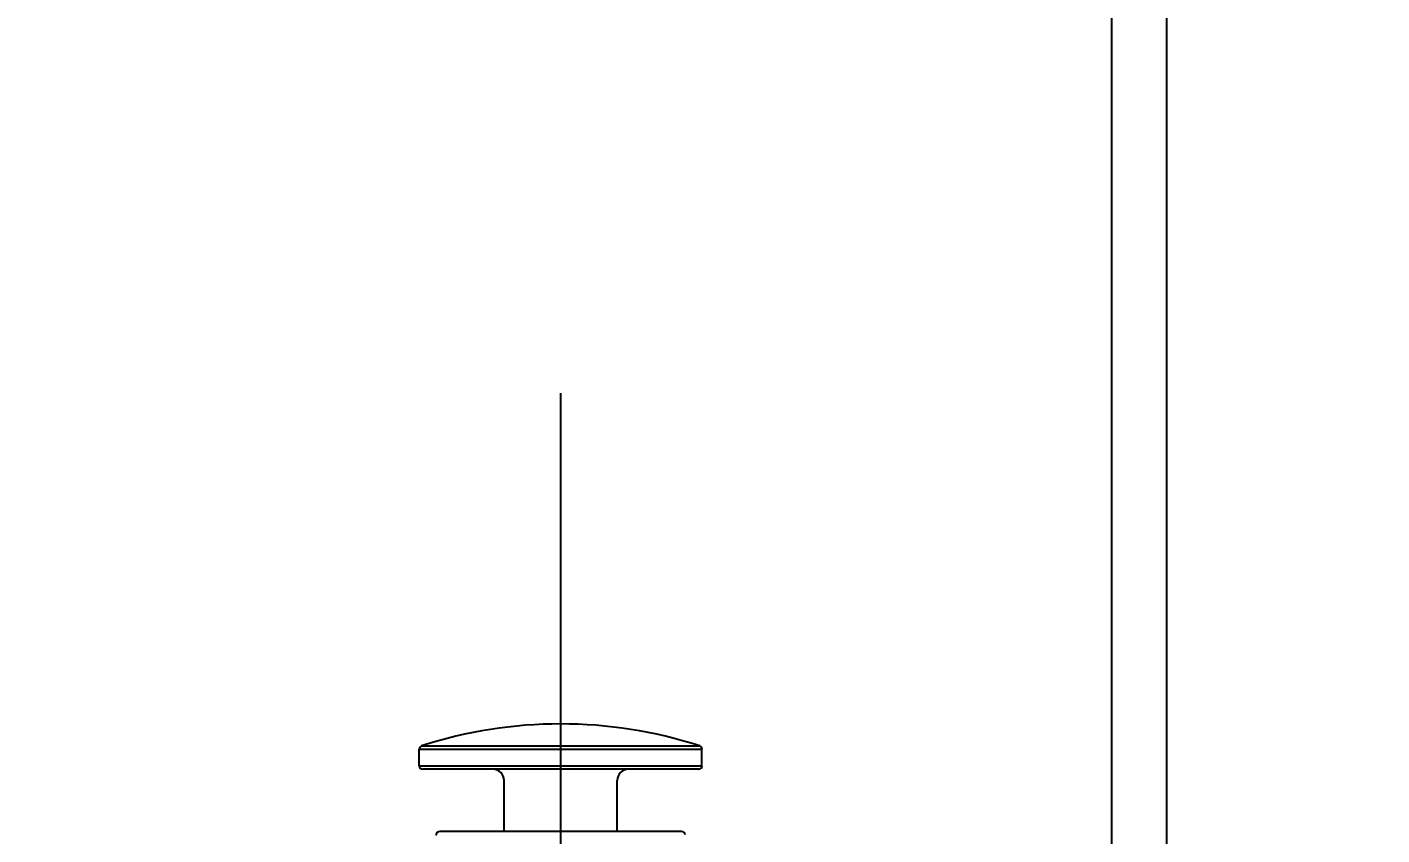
# Model space of a CAD drawing. Header units: millimetres. Extents: x 0 to 3800, y -67 to 2530.
# Drawn here: x 2294.4 to 2417.3, y 1648.1 to 1721.4 of the extents above; entities that cross this region are included whole.
import ezdxf
from ezdxf.lldxf.tags import DXFTag

# ---------------------------------------------------------------- set-up
doc = ezdxf.new("R2010")
doc.units = ezdxf.units.MM
for name, color, linetype in [('내부선 및 부속', 4, 'Continuous'), ('외형선', 3, 'Continuous'), ('중심선', 1, 'DASHED'), ('치수선', 7, 'Continuous')]:
    doc.layers.add(name, color=color, linetype=linetype)
doc.styles.add('____', font='')
doc.styles.get('____').set_extended_font_data('굴림')
tags = doc.linetypes.add('DASHDOT', pattern=[70, 31, -13, 13, -13]).pattern_tags.tags
tags[10:11] = [DXFTag(74, 4), DXFTag(75, 0), DXFTag(340, '0'), DXFTag(46, 0.0), DXFTag(50, 0.0), DXFTag(44, 0.0), DXFTag(45, 0.0)]
tags[8:9] = [DXFTag(74, 4), DXFTag(75, 0), DXFTag(340, '0'), DXFTag(46, 0.0), DXFTag(50, 0.0), DXFTag(44, 0.0), DXFTag(45, 0.0)]
tags[6:7] = [DXFTag(74, 4), DXFTag(75, 0), DXFTag(340, '0'), DXFTag(46, 0.0), DXFTag(50, 0.0), DXFTag(44, 0.0), DXFTag(45, 0.0)]
tags[4:5] = [DXFTag(74, 4), DXFTag(75, 0), DXFTag(340, '0'), DXFTag(46, 0.0), DXFTag(50, 0.0), DXFTag(44, 0.0), DXFTag(45, 0.0)]
tags = doc.linetypes.add('DASHED', pattern=[25.72, 12.86, -12.86]).pattern_tags.tags
tags[6:7] = [DXFTag(74, 4), DXFTag(75, 0), DXFTag(340, '0'), DXFTag(46, 0.0), DXFTag(50, 0.0), DXFTag(44, 0.0), DXFTag(45, 0.0)]
tags[4:5] = [DXFTag(74, 4), DXFTag(75, 0), DXFTag(340, '0'), DXFTag(46, 0.0), DXFTag(50, 0.0), DXFTag(44, 0.0), DXFTag(45, 0.0)]
doc.dimstyles.new('MSADIM', dxfattribs={"dimtxt": 33, "dimasz": 17, "dimexe": 10, "dimexo": 7.5, "dimgap": 10, "dimtad": 0, "dimtih": 1, "dimtoh": 1, "dimdec": 0, "dimzin": 1, "dimdsep": 46, "dimtxsty": '____', "dimcen": 11.25, "dimadec": 0, "dimazin": 0, "dimtfac": 1, "dimtdec": 0, "dimtix": 1, "dimtmove": 0, "dimatfit": 3, "dimfxl": 1, "dimtolj": 1, "dimtzin": 1, "dimarcsym": 0})

# ---------------------------------------------------------------- blocks, each defined once
blk = doc.blocks.new('*D16')
at = {"layer": '치수선', "color": 0, "linetype": 'Continuous', "lineweight": -2, "transparency": 16777216}
for p, q in [((2247.8, 1789.63), (2247.8, 1877.57)), ((2927.8, 1604.63), (2927.8, 1877.57)), ((2264.8, 1867.57), (2550.52, 1867.57)), ((2910.8, 1867.57), (2625.08, 1867.57))]:
    blk.add_line(p, q, dxfattribs=at)
at = {"layer": '치수선', "color": 0, "linetype": 'Continuous', "transparency": 16777216}
for points in [[(2264.8, 1870.4), (2264.8, 1864.73), (2247.8, 1867.57)], [(2910.8, 1870.4), (2910.8, 1864.73), (2927.8, 1867.57)]]:
    blk.add_solid(points, dxfattribs=at)
at = {"layer": '치수선', "color": 0, "linetype": 'Continuous', "transparency": 16777216, "insert": (2587.8, 1867.57), "char_height": 25, "attachment_point": 5, "style": '____'}
blk.add_mtext('\\A1;680', dxfattribs=at)

msp = doc.modelspace()

# ---------------------------------------------------------------- linework, layer by layer
at = {"layer": '내부선 및 부속', "linetype": 'Continuous'}
for p, q in [((2329.97, 1655.93), (2355.63, 1655.93)), ((2329.97, 1654.41), (2329.97, 1655.93)), ((2330.18, 1656.23), (2355.42, 1656.23)), ((2355.63, 1654.41), (2355.63, 1655.93)), ((2329.97, 1654.41), (2355.63, 1654.41)), ((2355.33, 1654.1), (2330.28, 1654.1)), ((2337.67, 1648.46), (2337.67, 1653.08)), ((2347.93, 1648.46), (2347.93, 1653.08)), ((2353.79, 1648.46), (2331.82, 1648.46))]:
    msp.add_line(p, q, dxfattribs=at)
at = {"layer": '내부선 및 부속', "linetype": 'Continuous', "flags": 128}
for points in [[(2331.51, 1648.16), (2331.51, 1648.16), (2331.51, 1648.16), (2331.51, 1648.16), (2331.51, 1648.16), (2331.51, 1648.16), (2331.51, 1648.16), (2331.51, 1648.16), (2331.51, 1648.16), (2331.51, 1648.16), (2331.51, 1648.16), (2331.51, 1648.16), (2331.51, 1648.16), (2331.51, 1648.16), (2331.51, 1648.16), (2331.51, 1648.16), (2331.51, 1648.16), (2331.51, 1648.16), (2331.51, 1648.16), (2331.51, 1648.16), (2331.51, 1648.16), (2331.51, 1648.16), (2331.51, 1648.16), (2331.51, 1648.16), (2331.51, 1648.16), (2331.51, 1648.16), (2331.51, 1648.16), (2331.51, 1648.16), (2331.51, 1648.16), (2331.51, 1648.16), (2331.51, 1648.16), (2331.51, 1648.16), (2331.51, 1648.16), (2331.51, 1648.16), (2331.51, 1648.16), (2331.51, 1648.16), (2331.51, 1648.16), (2331.51, 1648.16), (2331.51, 1648.16), (2331.51, 1648.16), (2331.51, 1648.16), (2331.51, 1648.16), (2331.51, 1648.16), (2331.51, 1648.16), (2331.51, 1648.16), (2331.51, 1648.16), (2331.51, 1648.16), (2331.51, 1648.16), (2331.51, 1648.16), (2331.51, 1648.16), (2331.51, 1648.16), (2331.51, 1648.16), (2331.51, 1648.16), (2331.51, 1648.16), (2331.51, 1648.16), (2331.51, 1648.16), (2331.51, 1648.16), (2331.51, 1648.16), (2331.51, 1648.16), (2331.51, 1648.16), (2331.51, 1648.16), (2331.51, 1648.16), (2331.51, 1648.16), (2331.51, 1648.16), (2331.51, 1648.16), (2331.51, 1648.16), (2331.51, 1648.16), (2331.51, 1648.16), (2331.51, 1648.16), (2331.51, 1648.16), (2331.51, 1648.16), (2331.51, 1648.16), (2331.51, 1648.16), (2331.51, 1648.16), (2331.51, 1648.16), (2331.51, 1648.16), (2331.51, 1648.16), (2331.51, 1648.16), (2331.51, 1648.16), (2331.51, 1648.16), (2331.51, 1648.16), (2331.51, 1648.16), (2331.51, 1648.16), (2331.51, 1648.16), (2331.51, 1648.16), (2331.51, 1648.16), (2331.51, 1648.16), (2331.51, 1648.16), (2331.51, 1648.15), (2331.51, 1648.15), (2331.51, 1648.15), (2331.51, 1648.15), (2331.51, 1648.15), (2331.51, 1648.15), (2331.51, 1648.15), (2331.51, 1648.15), (2331.51, 1648.15), (2331.51, 1648.15), (2331.51, 1648.15), (2331.51, 1648.15), (2331.51, 1648.15), (2331.51, 1648.15), (2331.51, 1648.15), (2331.51, 1648.15), (2331.51, 1648.15), (2331.51, 1648.15), (2331.51, 1648.15), (2331.51, 1648.15), (2331.51, 1648.15), (2331.51, 1648.15), (2331.51, 1648.15), (2331.51, 1648.15), (2331.51, 1648.15), (2331.51, 1648.15), (2331.51, 1648.15), (2331.51, 1648.15), (2331.51, 1648.15), (2331.51, 1648.15), (2331.51, 1648.15), (2331.51, 1648.15), (2331.51, 1648.15), (2331.51, 1648.15), (2331.51, 1648.15), (2331.51, 1648.15), (2331.51, 1648.15), (2331.51, 1648.15), (2331.51, 1648.15), (2331.51, 1648.15), (2331.51, 1648.15), (2331.51, 1648.15), (2331.51, 1648.15), (2331.51, 1648.15), (2331.51, 1648.15), (2331.51, 1648.15), (2331.51, 1648.15), (2331.51, 1648.15), (2331.51, 1648.15), (2331.51, 1648.15), (2331.51, 1648.15), (2331.51, 1648.15), (2331.51, 1648.15), (2331.51, 1648.15), (2331.51, 1648.15), (2331.51, 1648.15), (2331.51, 1648.15), (2331.51, 1648.15), (2331.51, 1648.15), (2331.51, 1648.15), (2331.51, 1648.15), (2331.51, 1648.15), (2331.51, 1648.15), (2331.51, 1648.15), (2331.51, 1648.15), (2331.51, 1648.15), (2331.51, 1648.15), (2331.51, 1648.15), (2331.51, 1648.15), (2331.51, 1648.15), (2331.51, 1648.15), (2331.51, 1648.15), (2331.51, 1648.15), (2331.51, 1648.15)], [(2331.54, 1648.27), (2331.54, 1648.27), (2331.54, 1648.27), (2331.54, 1648.27), (2331.54, 1648.27), (2331.54, 1648.27), (2331.54, 1648.27), (2331.54, 1648.27), (2331.54, 1648.27), (2331.54, 1648.27), (2331.54, 1648.27), (2331.54, 1648.27), (2331.54, 1648.27), (2331.54, 1648.27), (2331.54, 1648.27), (2331.54, 1648.27), (2331.54, 1648.27), (2331.54, 1648.27), (2331.54, 1648.27), (2331.54, 1648.27), (2331.54, 1648.27), (2331.54, 1648.27), (2331.54, 1648.27), (2331.54, 1648.27), (2331.54, 1648.27), (2331.54, 1648.27), (2331.54, 1648.27), (2331.54, 1648.27), (2331.54, 1648.27), (2331.54, 1648.27), (2331.54, 1648.27), (2331.54, 1648.27), (2331.54, 1648.27), (2331.54, 1648.28), (2331.54, 1648.28), (2331.54, 1648.28), (2331.54, 1648.28), (2331.54, 1648.28), (2331.54, 1648.28), (2331.54, 1648.28), (2331.54, 1648.28), (2331.54, 1648.28), (2331.54, 1648.28), (2331.54, 1648.28), (2331.54, 1648.28), (2331.54, 1648.28), (2331.54, 1648.28), (2331.54, 1648.28), (2331.54, 1648.28), (2331.54, 1648.28), (2331.54, 1648.28), (2331.54, 1648.28), (2331.54, 1648.28), (2331.54, 1648.28), (2331.54, 1648.28), (2331.54, 1648.28), (2331.54, 1648.28), (2331.54, 1648.28), (2331.54, 1648.28), (2331.54, 1648.28), (2331.54, 1648.28), (2331.54, 1648.28), (2331.54, 1648.28), (2331.54, 1648.28), (2331.54, 1648.28), (2331.54, 1648.28), (2331.54, 1648.28), (2331.54, 1648.28), (2331.54, 1648.28), (2331.54, 1648.28), (2331.54, 1648.28), (2331.54, 1648.28), (2331.54, 1648.28), (2331.54, 1648.28), (2331.54, 1648.28), (2331.54, 1648.29), (2331.54, 1648.29), (2331.54, 1648.29), (2331.54, 1648.29), (2331.54, 1648.29), (2331.54, 1648.29), (2331.54, 1648.29), (2331.54, 1648.29), (2331.54, 1648.29), (2331.54, 1648.29), (2331.54, 1648.29), (2331.54, 1648.29), (2331.54, 1648.29), (2331.54, 1648.29), (2331.54, 1648.29), (2331.54, 1648.29), (2331.54, 1648.29), (2331.54, 1648.29), (2331.54, 1648.29), (2331.54, 1648.29), (2331.54, 1648.29), (2331.54, 1648.29), (2331.54, 1648.29), (2331.54, 1648.29), (2331.54, 1648.29), (2331.54, 1648.29), (2331.54, 1648.29), (2331.54, 1648.29), (2331.54, 1648.29), (2331.54, 1648.29), (2331.54, 1648.29), (2331.54, 1648.29), (2331.54, 1648.29), (2331.54, 1648.29), (2331.54, 1648.29), (2331.54, 1648.29), (2331.55, 1648.29), (2331.55, 1648.29), (2331.55, 1648.29), (2331.55, 1648.29), (2331.55, 1648.29), (2331.55, 1648.29), (2331.55, 1648.29), (2331.55, 1648.29), (2331.55, 1648.29), (2331.55, 1648.3), (2331.55, 1648.3), (2331.55, 1648.3), (2331.55, 1648.3), (2331.55, 1648.3), (2331.55, 1648.3), (2331.55, 1648.3), (2331.55, 1648.3), (2331.55, 1648.3), (2331.55, 1648.3)]]:
    msp.add_lwpolyline(points, dxfattribs=at)
at = {"layer": '내부선 및 부속', "linetype": 'Continuous'}
for centre, radius, start, end in [((2342.8, 1617.08), 41.13, 72.1322, 107.8678), ((2330.28, 1655.93), 0.308, 107.8678, 180), ((2355.33, 1655.93), 0.308, 0, 72.1322), ((2330.28, 1654.41), 0.308, 180, 270), ((2336.64, 1653.08), 1.03, 0, 90), ((2348.96, 1653.08), 1.03, 90, 180), ((2355.33, 1654.41), 0.308, 270, 0), ((2331.82, 1648.15), 0.308, 90, 180), ((2353.79, 1648.15), 0.308, 0, 89.5047)]:
    msp.add_arc(centre, radius, start, end, dxfattribs=at)
at = {"layer": '외형선'}
for p, q in [((2392.8, 1793.1), (2392.8, 1401.15)), ((2397.8, 1792.99), (2397.8, 1401.27))]:
    msp.add_line(p, q, dxfattribs=at)
at = {"layer": '중심선', "linetype": 'DASHDOT'}
msp.add_line((2342.8, 1688.21), (2342.8, 1421.98), dxfattribs=at)

# ---------------------------------------------------------------- dimensions: what is measured, and where the dimension line sits
at = {"layer": '치수선', "linetype": 'Continuous'}
dim = msp.add_linear_dim(base=(2927.8, 1867.57), p1=(2247.8, 1782.13), p2=(2927.8, 1597.13), dimstyle='MSADIM', override={"dimtxt": 25}, dxfattribs=at)
dim.commit()
dim.dimension.update_dxf_attribs({"geometry": '*D16', "text_midpoint": (2587.8, 1867.57), "dimtype": 160})

doc.saveas('drawing.dxf')
